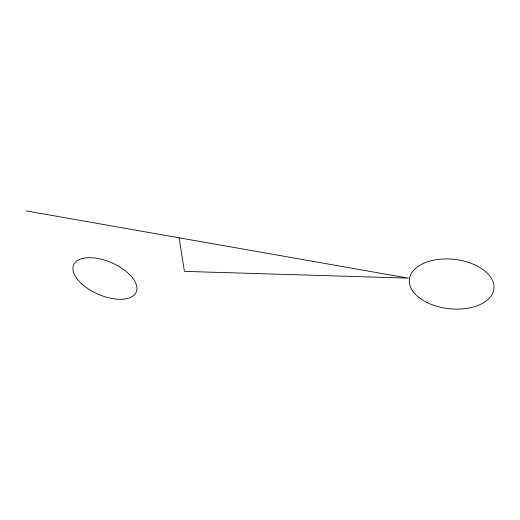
<?xml version="1.0" encoding="UTF-8"?>
<svg xmlns="http://www.w3.org/2000/svg" width="520" height="520" viewBox="0 0 520 520"><rect width="100%" height="100%" fill="white"/><g stroke="black" fill="none" stroke-linecap="round" stroke-linejoin="round"><path stroke-width="0.78" d="M26 210.86L408.252 278.135L184.411 271.375L179.094 237.757M82.03 284.115A34.125 17.121 23.6 0 0 135.752 293.02A34.125 17.121 23.6 0 0 96.987 258.336A34.125 17.121 23.6 0 0 82.03 284.115M427.226 302.62A42.536 24.811 6.3 0 0 493.831 289.367A42.536 24.811 6.3 0 0 433.862 260.13A42.536 24.811 6.3 0 0 427.226 302.62"/></g></svg>
